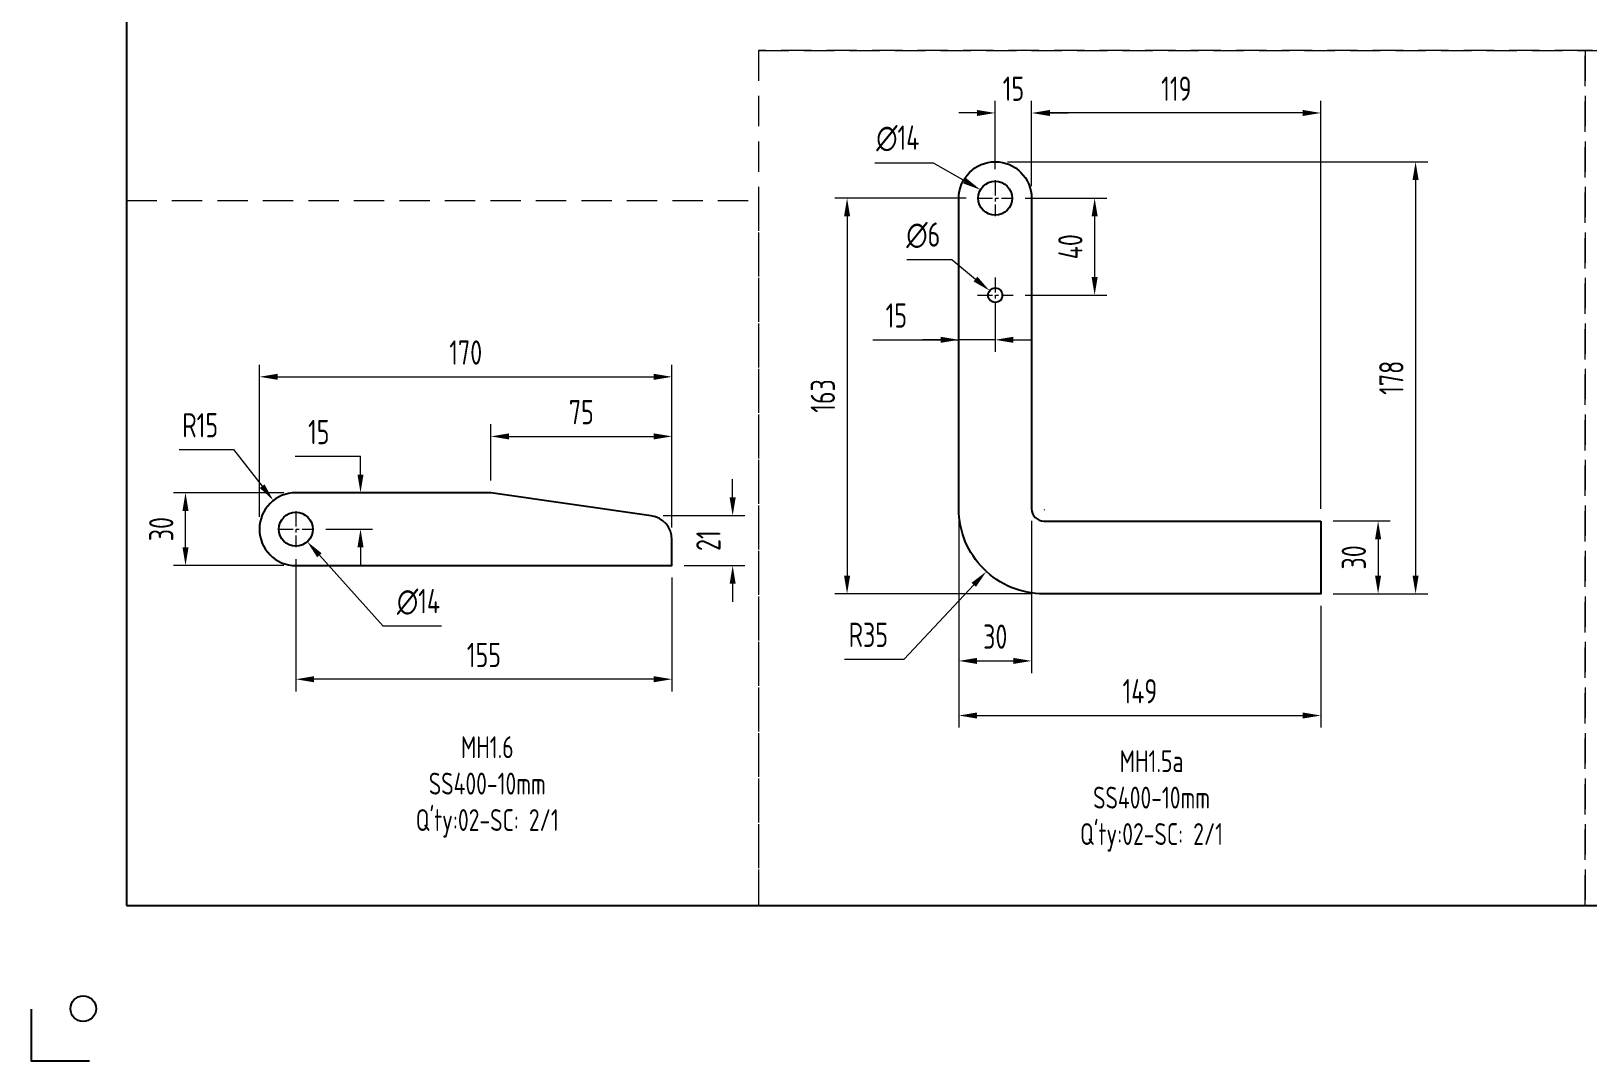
# Model space of a CAD drawing. Header units: millimetres. Extents: x -46397 to 283259, y -8690 to 23983.
# Drawn here: x 173328 to 174611, y -1920 to -1071 of the extents above; entities that cross this region are included whole.
import ezdxf

# ---------------------------------------------------------------- set-up
doc = ezdxf.new("R2010")
doc.units = ezdxf.units.MM
doc.linetypes.add('CENTER', pattern=[2, 1.25, -0.25, 0.25, -0.25])
doc.linetypes.add('HIDDEN', pattern=[0.375, 0.25, -0.125])
doc.layers.get('Defpoints').update_dxf_attribs({"lineweight": 0})
doc.layers.add('DIM', color=8, linetype='Continuous')
for name, color, linetype, lineweight in [('Dtext', 255, 'Continuous', 20), ('DUONGCHINH', 7, 'Continuous', 25), ('mDƯỜNG KHUẤT', 251, 'HIDDEN', 5), ('mDƯỜNG TÂM', 8, 'CENTER', 0)]:
    doc.layers.add(name, color=color, linetype=linetype, lineweight=lineweight)
doc.styles.add('Chu va so', font='arial.ttf')
doc.styles.add('GHI CHÚ 1', font='isocp_IV25.ttf', dxfattribs={"width": 0.8})
doc.styles.add('TCVN', font='arial.ttf')
doc.dimstyles.new('1-30SCALE', dxfattribs={"dimtxt": 75, "dimasz": 75, "dimexe": 37.5, "dimexo": 30, "dimgap": 30, "dimtad": 1, "dimtoh": 1, "dimdec": 0, "dimdsep": 46, "dimtxsty": 'GHI CHÚ 1', "dimcen": 0.09, "dimclrd": 256, "dimclre": 256, "dimclrt": 2, "dimadec": 0, "dimazin": 0, "dimtfac": 1, "dimtdec": 0, "dimtofl": 0, "dimtmove": 0, "dimatfit": 3, "dimfxl": 1, "dimlwd": 0, "dimlwe": 0, "dimarcsym": 0})
doc.dimstyles.new('1-30SCALE$4', dxfattribs={"dimtxt": 75, "dimasz": 75, "dimexe": 37.5, "dimexo": 30, "dimgap": 30, "dimtad": 1, "dimtoh": 1, "dimdec": 0, "dimdsep": 46, "dimtxsty": 'GHI CHÚ 1', "dimcen": 0.09, "dimclrd": 256, "dimclre": 256, "dimclrt": 2, "dimadec": 0, "dimazin": 0, "dimtfac": 1, "dimtdec": 0, "dimtofl": 0, "dimtmove": 0, "dimatfit": 3, "dimfxl": 1, "dimlwd": 0, "dimlwe": 0, "dimarcsym": 0})

# ---------------------------------------------------------------- blocks, each defined once
blk = doc.blocks.new('*D707')
at = {"layer": 'Defpoints', "color": 0, "transparency": 16777216}
for p in [(173455, -1451.8), (173545.9, -1451.8), (173545.9, -1511.8)]:
    blk.add_point(p, dxfattribs=at)
at = {"layer": 'DIM', "linetype": 'Continuous', "lineweight": 0, "transparency": 16777216}
for p, q in [((173535.9, -1451.8), (173445, -1451.8)), ((173455, -1496.8), (173455, -1466.8)), ((173535.9, -1511.8), (173445, -1511.8))]:
    blk.add_line(p, q, dxfattribs=at)
at = {"layer": 'DIM', "transparency": 16777216}
for points in [[(173452.5, -1466.8), (173457.5, -1466.8), (173455, -1451.8)], [(173452.5, -1496.8), (173457.5, -1496.8), (173455, -1511.8)]]:
    blk.add_solid(points, dxfattribs=at)
at = {"layer": 'DIM', "color": 2, "transparency": 16777216, "insert": (173435, -1481.8), "char_height": 20, "attachment_point": 5, "rotation": 90, "style": 'GHI CHÚ 1'}
blk.add_mtext('30', dxfattribs=at)
blk = doc.blocks.new('*D708')
at = {"layer": 'Defpoints', "color": 0, "transparency": 16777216}
for p in [(173855.9, -1356.3), (173515.9, -1481.8), (173855.9, -1490.5)]:
    blk.add_point(p, dxfattribs=at)
at = {"layer": 'DIM', "linetype": 'Continuous', "lineweight": 0, "transparency": 16777216}
for p, q in [((173515.9, -1471.8), (173515.9, -1346.3)), ((173855.9, -1480.5), (173855.9, -1346.3)), ((173530.9, -1356.3), (173840.9, -1356.3))]:
    blk.add_line(p, q, dxfattribs=at)
at = {"layer": 'DIM', "transparency": 16777216}
for points in [[(173530.9, -1353.8), (173530.9, -1358.8), (173515.9, -1356.3)], [(173840.9, -1353.8), (173840.9, -1358.8), (173855.9, -1356.3)]]:
    blk.add_solid(points, dxfattribs=at)
at = {"layer": 'DIM', "color": 2, "transparency": 16777216, "insert": (173685.9, -1336.3), "char_height": 20, "attachment_point": 5, "style": 'GHI CHÚ 1'}
blk.add_mtext('170', dxfattribs=at)
blk = doc.blocks.new('*D709')
at = {"layer": 'Defpoints', "color": 0, "transparency": 16777216}
for p in [(173855.9, -1405.4), (173706.6, -1451.8), (173855.9, -1490.5)]:
    blk.add_point(p, dxfattribs=at)
at = {"layer": 'DIM', "linetype": 'Continuous', "lineweight": 0, "transparency": 16777216}
for p, q in [((173706.6, -1441.8), (173706.6, -1395.4)), ((173855.9, -1480.5), (173855.9, -1395.4)), ((173721.6, -1405.4), (173840.9, -1405.4))]:
    blk.add_line(p, q, dxfattribs=at)
at = {"layer": 'DIM', "transparency": 16777216}
for points in [[(173721.6, -1402.9), (173721.6, -1407.9), (173706.6, -1405.4)], [(173840.9, -1402.9), (173840.9, -1407.9), (173855.9, -1405.4)]]:
    blk.add_solid(points, dxfattribs=at)
at = {"layer": 'DIM', "color": 2, "transparency": 16777216, "insert": (173781.2, -1385.4), "char_height": 20, "attachment_point": 5, "style": 'GHI CHÚ 1'}
blk.add_mtext('75', dxfattribs=at)
blk = doc.blocks.new('*D710')
at = {"layer": 'Defpoints', "color": 0, "transparency": 16777216}
for p in [(173545.9, -1496.6), (173855.9, -1511.8), (173545.9, -1605.5)]:
    blk.add_point(p, dxfattribs=at)
at = {"layer": 'DIM', "linetype": 'Continuous', "lineweight": 0, "transparency": 16777216}
for p, q in [((173545.9, -1506.6), (173545.9, -1615.5)), ((173855.9, -1521.8), (173855.9, -1615.5)), ((173840.9, -1605.5), (173560.9, -1605.5))]:
    blk.add_line(p, q, dxfattribs=at)
at = {"layer": 'DIM', "transparency": 16777216}
for points in [[(173560.9, -1603), (173560.9, -1608), (173545.9, -1605.5)], [(173840.9, -1603), (173840.9, -1608), (173855.9, -1605.5)]]:
    blk.add_solid(points, dxfattribs=at)
at = {"layer": 'DIM', "color": 2, "transparency": 16777216, "insert": (173700.9, -1585.5), "char_height": 20, "attachment_point": 5, "style": 'GHI CHÚ 1'}
blk.add_mtext('155', dxfattribs=at)
blk = doc.blocks.new('*D711')
at = {"layer": 'Defpoints', "color": 0, "transparency": 16777216}
for p in [(173545.9, -1451.8), (173599.2, -1451.8), (173560.6, -1481.8)]:
    blk.add_point(p, dxfattribs=at)
at = {"layer": 'DIM', "linetype": 'Continuous', "lineweight": 0, "transparency": 16777216}
for p, q in [((173545.4, -1421.8), (173599.2, -1421.8)), ((173599.2, -1436.8), (173599.2, -1421.8)), ((173555.9, -1451.8), (173609.2, -1451.8)), ((173570.6, -1481.8), (173609.2, -1481.8)), ((173599.2, -1496.8), (173599.2, -1511.8))]:
    blk.add_line(p, q, dxfattribs=at)
at = {"layer": 'DIM', "transparency": 16777216}
for points in [[(173596.7, -1436.8), (173601.7, -1436.8), (173599.2, -1451.8)], [(173596.7, -1496.8), (173601.7, -1496.8), (173599.2, -1481.8)]]:
    blk.add_solid(points, dxfattribs=at)
at = {"layer": 'DIM', "color": 2, "transparency": 16777216, "insert": (173564.8, -1401.8), "char_height": 20, "attachment_point": 5, "style": 'GHI CHÚ 1'}
blk.add_mtext('15', dxfattribs=at)
blk = doc.blocks.new('*D712')
at = {"layer": 'Defpoints', "color": 0, "transparency": 16777216}
for p in [(173838.7, -1470.7), (173855.9, -1511.8), (173905.9, -1511.8)]:
    blk.add_point(p, dxfattribs=at)
at = {"layer": 'DIM', "linetype": 'Continuous', "lineweight": 0, "transparency": 16777216}
for p, q in [((173905.9, -1455.7), (173905.9, -1440.7)), ((173848.7, -1470.7), (173915.9, -1470.7)), ((173865.9, -1511.8), (173915.9, -1511.8)), ((173905.9, -1526.8), (173905.9, -1541.8))]:
    blk.add_line(p, q, dxfattribs=at)
at = {"layer": 'DIM', "transparency": 16777216}
for points in [[(173903.4, -1455.7), (173908.4, -1455.7), (173905.9, -1470.7)], [(173903.4, -1526.8), (173908.4, -1526.8), (173905.9, -1511.8)]]:
    blk.add_solid(points, dxfattribs=at)
at = {"layer": 'DIM', "color": 2, "transparency": 16777216, "insert": (173885.9, -1491.3), "char_height": 20, "attachment_point": 5, "rotation": 90, "style": 'GHI CHÚ 1'}
blk.add_mtext('21', dxfattribs=at)
blk = doc.blocks.new('*D713')
at = {"layer": 'Defpoints', "color": 0, "transparency": 16777216}
for p in [(173527.4, -1458.2), (173545.9, -1481.8)]:
    blk.add_point(p, dxfattribs=at)
at = {"layer": 'DIM', "linetype": 'Continuous', "lineweight": 0, "transparency": 16777216}
for p, q in [((173449.7, -1416.2), (173494.5, -1416.2)), ((173494.5, -1416.2), (173518.2, -1446.4))]:
    blk.add_line(p, q, dxfattribs=at)
at = {"layer": 'DIM', "lineweight": 0, "transparency": 16777216}
for p, q in [((173545.8, -1481.8), (173546, -1481.8)), ((173545.9, -1481.9), (173545.9, -1481.8))]:
    blk.add_line(p, q, dxfattribs=at)
at = {"layer": 'DIM', "transparency": 16777216}
blk.add_solid([(173520.1, -1444.9), (173516.2, -1447.9), (173527.4, -1458.2)], dxfattribs=at)
at = {"layer": 'DIM', "color": 2, "transparency": 16777216, "insert": (173467.1, -1396.2), "char_height": 20, "attachment_point": 5, "style": 'GHI CHÚ 1'}
blk.add_mtext('R15', dxfattribs=at)
blk = doc.blocks.new('*D714')
at = {"layer": 'Defpoints', "color": 0, "transparency": 16777216}
for p in [(173536.5, -1471.5), (173555.3, -1492.2)]:
    blk.add_point(p, dxfattribs=at)
at = {"layer": 'DIM', "lineweight": 0, "transparency": 16777216}
for p, q in [((173545.8, -1481.8), (173546, -1481.8)), ((173545.9, -1481.9), (173545.9, -1481.8))]:
    blk.add_line(p, q, dxfattribs=at)
at = {"layer": 'DIM', "linetype": 'Continuous', "lineweight": 0, "transparency": 16777216}
for p, q in [((173618, -1561.8), (173565.3, -1503.4)), ((173666, -1561.8), (173618, -1561.8))]:
    blk.add_line(p, q, dxfattribs=at)
at = {"layer": 'DIM', "transparency": 16777216}
blk.add_solid([(173567.2, -1501.7), (173563.5, -1505), (173555.3, -1492.2)], dxfattribs=at)
at = {"layer": 'DIM', "color": 2, "transparency": 16777216, "insert": (173647, -1541.8), "char_height": 20, "attachment_point": 5, "style": 'GHI CHÚ 1'}
blk.add_mtext('∅14', dxfattribs=at)
blk = doc.blocks.new('*D718')
at = {"layer": 'Defpoints', "color": 0, "transparency": 16777216}
for p in [(174122.3, -1179.1), (174390.7, -1535.1), (174468.7, -1535.1)]:
    blk.add_point(p, dxfattribs=at)
at = {"layer": 'DIM', "linetype": 'Continuous', "lineweight": 0, "transparency": 16777216}
for p, q in [((174132.3, -1179.1), (174478.7, -1179.1)), ((174468.7, -1194.1), (174468.7, -1520.1)), ((174400.7, -1535.1), (174478.7, -1535.1))]:
    blk.add_line(p, q, dxfattribs=at)
at = {"layer": 'DIM', "transparency": 16777216}
for points in [[(174466.2, -1194.1), (174471.2, -1194.1), (174468.7, -1179.1)], [(174466.2, -1520.1), (174471.2, -1520.1), (174468.7, -1535.1)]]:
    blk.add_solid(points, dxfattribs=at)
at = {"layer": 'DIM', "color": 2, "transparency": 16777216, "insert": (174448.7, -1357.1), "char_height": 20, "attachment_point": 5, "rotation": 90, "style": 'GHI CHÚ 1'}
blk.add_mtext('178', dxfattribs=at)
blk = doc.blocks.new('*D719')
at = {"layer": 'Defpoints', "color": 0, "transparency": 16777216}
for p in [(174390.7, -1475.1), (174390.7, -1535.1), (174437.8, -1535.1)]:
    blk.add_point(p, dxfattribs=at)
at = {"layer": 'DIM', "linetype": 'Continuous', "lineweight": 0, "transparency": 16777216}
for p, q in [((174400.7, -1475.1), (174447.8, -1475.1)), ((174437.8, -1490.1), (174437.8, -1520.1)), ((174400.7, -1535.1), (174447.8, -1535.1))]:
    blk.add_line(p, q, dxfattribs=at)
at = {"layer": 'DIM', "transparency": 16777216}
for points in [[(174435.3, -1490.1), (174440.3, -1490.1), (174437.8, -1475.1)], [(174435.3, -1520.1), (174440.3, -1520.1), (174437.8, -1535.1)]]:
    blk.add_solid(points, dxfattribs=at)
at = {"layer": 'DIM', "color": 2, "transparency": 16777216, "insert": (174417.8, -1505.1), "char_height": 20, "attachment_point": 5, "rotation": 90, "style": 'GHI CHÚ 1'}
blk.add_mtext('30', dxfattribs=at)
blk = doc.blocks.new('*D720')
at = {"layer": 'Defpoints', "color": 0, "transparency": 16777216}
for p in [(174108.3, -1209.1), (174000.2, -1535.1), (174162.3, -1535.1)]:
    blk.add_point(p, dxfattribs=at)
at = {"layer": 'DIM', "linetype": 'Continuous', "lineweight": 0, "transparency": 16777216}
for p, q in [((174098.3, -1209.1), (173990.2, -1209.1)), ((174000.2, -1224.1), (174000.2, -1520.1)), ((174152.3, -1535.1), (173990.2, -1535.1))]:
    blk.add_line(p, q, dxfattribs=at)
at = {"layer": 'DIM', "transparency": 16777216}
for points in [[(173997.7, -1224.1), (174002.7, -1224.1), (174000.2, -1209.1)], [(173997.7, -1520.1), (174002.7, -1520.1), (174000.2, -1535.1)]]:
    blk.add_solid(points, dxfattribs=at)
at = {"layer": 'DIM', "color": 2, "transparency": 16777216, "insert": (173980.2, -1372.1), "char_height": 20, "attachment_point": 5, "rotation": 90, "style": 'GHI CHÚ 1'}
blk.add_mtext('163', dxfattribs=at)
blk = doc.blocks.new('*D721')
at = {"layer": 'Defpoints', "color": 0, "transparency": 16777216}
for p in [(174152.3, -1138.9), (174152.3, -1209.1), (174390.7, -1475.1)]:
    blk.add_point(p, dxfattribs=at)
at = {"layer": 'DIM', "linetype": 'Continuous', "lineweight": 0, "transparency": 16777216}
for p, q in [((174152.3, -1199.1), (174152.3, -1128.9)), ((174375.7, -1138.9), (174167.3, -1138.9)), ((174390.7, -1465.1), (174390.7, -1128.9))]:
    blk.add_line(p, q, dxfattribs=at)
at = {"layer": 'DIM', "transparency": 16777216}
for points in [[(174167.3, -1136.4), (174167.3, -1141.4), (174152.3, -1138.9)], [(174375.7, -1136.4), (174375.7, -1141.4), (174390.7, -1138.9)]]:
    blk.add_solid(points, dxfattribs=at)
at = {"layer": 'DIM', "color": 2, "transparency": 16777216, "insert": (174271.5, -1118.9), "char_height": 20, "attachment_point": 5, "style": 'GHI CHÚ 1'}
blk.add_mtext('119', dxfattribs=at)
blk = doc.blocks.new('*D722')
at = {"layer": 'Defpoints', "color": 0, "transparency": 16777216}
for p in [(174152.3, -1138.9), (174122.3, -1195.1), (174152.3, -1209.1)]:
    blk.add_point(p, dxfattribs=at)
at = {"layer": 'DIM', "linetype": 'Continuous', "lineweight": 0, "transparency": 16777216}
for p, q in [((174107.3, -1138.9), (174092.3, -1138.9)), ((174122.3, -1185.1), (174122.3, -1128.9)), ((174152.3, -1199.1), (174152.3, -1128.9)), ((174167.3, -1138.9), (174182.3, -1138.9))]:
    blk.add_line(p, q, dxfattribs=at)
at = {"layer": 'DIM', "transparency": 16777216}
for points in [[(174107.3, -1136.4), (174107.3, -1141.4), (174122.3, -1138.9)], [(174167.3, -1136.4), (174167.3, -1141.4), (174152.3, -1138.9)]]:
    blk.add_solid(points, dxfattribs=at)
at = {"layer": 'DIM', "color": 2, "transparency": 16777216, "insert": (174137.3, -1118.9), "char_height": 20, "attachment_point": 5, "style": 'GHI CHÚ 1'}
blk.add_mtext('15', dxfattribs=at)
blk = doc.blocks.new('*D723')
at = {"layer": 'Defpoints', "color": 0, "transparency": 16777216}
for p in [(174137, -1209.1), (174137, -1289.1), (174204.2, -1289.1)]:
    blk.add_point(p, dxfattribs=at)
at = {"layer": 'DIM', "linetype": 'Continuous', "lineweight": 0, "transparency": 16777216}
for p, q in [((174147, -1209.1), (174214.2, -1209.1)), ((174204.2, -1224.1), (174204.2, -1274.1)), ((174147, -1289.1), (174214.2, -1289.1))]:
    blk.add_line(p, q, dxfattribs=at)
at = {"layer": 'DIM', "transparency": 16777216}
for points in [[(174201.7, -1224.1), (174206.7, -1224.1), (174204.2, -1209.1)], [(174201.7, -1274.1), (174206.7, -1274.1), (174204.2, -1289.1)]]:
    blk.add_solid(points, dxfattribs=at)
at = {"layer": 'DIM', "color": 2, "transparency": 16777216, "insert": (174184.2, -1249.1), "char_height": 20, "attachment_point": 5, "rotation": 90, "style": 'GHI CHÚ 1'}
blk.add_mtext('40', dxfattribs=at)
blk = doc.blocks.new('*D724')
at = {"layer": 'Defpoints', "color": 0, "transparency": 16777216}
for p in [(174092.3, -1465.1), (174152.3, -1465.1), (174152.3, -1590.4)]:
    blk.add_point(p, dxfattribs=at)
at = {"layer": 'DIM', "linetype": 'Continuous', "lineweight": 0, "transparency": 16777216}
for p, q in [((174092.3, -1475.1), (174092.3, -1600.4)), ((174152.3, -1475.1), (174152.3, -1600.4)), ((174107.3, -1590.4), (174137.3, -1590.4))]:
    blk.add_line(p, q, dxfattribs=at)
at = {"layer": 'DIM', "transparency": 16777216}
for points in [[(174107.3, -1587.9), (174107.3, -1592.9), (174092.3, -1590.4)], [(174137.3, -1587.9), (174137.3, -1592.9), (174152.3, -1590.4)]]:
    blk.add_solid(points, dxfattribs=at)
at = {"layer": 'DIM', "color": 2, "transparency": 16777216, "insert": (174122.3, -1570.4), "char_height": 20, "attachment_point": 5, "style": 'GHI CHÚ 1'}
blk.add_mtext('30', dxfattribs=at)
blk = doc.blocks.new('*D725')
at = {"layer": 'Defpoints', "color": 0, "transparency": 16777216}
for p in [(174117.6, -1285.3), (174126.9, -1292.9)]:
    blk.add_point(p, dxfattribs=at)
at = {"layer": 'DIM', "linetype": 'Continuous', "lineweight": 0, "transparency": 16777216}
for p, q in [((174049.5, -1259.7), (174086.5, -1259.7)), ((174086.5, -1259.7), (174106, -1275.8))]:
    blk.add_line(p, q, dxfattribs=at)
at = {"layer": 'DIM', "lineweight": 0, "transparency": 16777216}
for p, q in [((174122.2, -1289.1), (174122.3, -1289.1)), ((174122.3, -1289.2), (174122.3, -1289))]:
    blk.add_line(p, q, dxfattribs=at)
at = {"layer": 'DIM', "transparency": 16777216}
blk.add_solid([(174107.6, -1273.8), (174104.4, -1277.7), (174117.6, -1285.3)], dxfattribs=at)
at = {"layer": 'DIM', "color": 2, "transparency": 16777216, "insert": (174063, -1239.7), "char_height": 20, "attachment_point": 5, "style": 'GHI CHÚ 1'}
blk.add_mtext('∅6', dxfattribs=at)
blk = doc.blocks.new('*D726')
at = {"layer": 'Defpoints', "color": 0, "transparency": 16777216}
for p in [(174092.3, -1289.1), (174122.3, -1289.1), (174092.3, -1325.8)]:
    blk.add_point(p, dxfattribs=at)
at = {"layer": 'DIM', "linetype": 'Continuous', "lineweight": 0, "transparency": 16777216}
for p, q in [((174092.3, -1299.1), (174092.3, -1335.8)), ((174122.3, -1299.1), (174122.3, -1335.8)), ((174021.4, -1325.8), (174092.3, -1325.8)), ((174077.3, -1325.8), (174062.3, -1325.8)), ((174122.3, -1325.8), (174092.3, -1325.8)), ((174137.3, -1325.8), (174152.3, -1325.8))]:
    blk.add_line(p, q, dxfattribs=at)
at = {"layer": 'DIM', "transparency": 16777216}
for points in [[(174077.3, -1323.3), (174077.3, -1328.3), (174092.3, -1325.8)], [(174137.3, -1323.3), (174137.3, -1328.3), (174122.3, -1325.8)]]:
    blk.add_solid(points, dxfattribs=at)
at = {"layer": 'DIM', "color": 2, "transparency": 16777216, "insert": (174040.8, -1305.8), "char_height": 20, "attachment_point": 5, "style": 'GHI CHÚ 1'}
blk.add_mtext('15', dxfattribs=at)
blk = doc.blocks.new('*D727')
at = {"layer": 'Defpoints', "color": 0, "transparency": 16777216}
for p in [(174092.3, -1465.1), (174390.7, -1535.1), (174390.7, -1635.4)]:
    blk.add_point(p, dxfattribs=at)
at = {"layer": 'DIM', "linetype": 'Continuous', "lineweight": 0, "transparency": 16777216}
for p, q in [((174092.3, -1475.1), (174092.3, -1645.4)), ((174390.7, -1545.1), (174390.7, -1645.4)), ((174107.3, -1635.4), (174375.7, -1635.4))]:
    blk.add_line(p, q, dxfattribs=at)
at = {"layer": 'DIM', "transparency": 16777216}
for points in [[(174107.3, -1632.9), (174107.3, -1637.9), (174092.3, -1635.4)], [(174375.7, -1632.9), (174375.7, -1637.9), (174390.7, -1635.4)]]:
    blk.add_solid(points, dxfattribs=at)
at = {"layer": 'DIM', "color": 2, "transparency": 16777216, "insert": (174241.5, -1615.4), "char_height": 20, "attachment_point": 5, "style": 'GHI CHÚ 1'}
blk.add_mtext('149', dxfattribs=at)
blk = doc.blocks.new('*D728')
at = {"layer": 'Defpoints', "color": 0, "transparency": 16777216}
for p in [(174162.8, -1465.8), (174114.9, -1516.8)]:
    blk.add_point(p, dxfattribs=at)
at = {"layer": 'DIM', "lineweight": 0, "transparency": 16777216}
for p, q in [((174162.7, -1465.8), (174162.9, -1465.8)), ((174162.8, -1465.9), (174162.8, -1465.7))]:
    blk.add_line(p, q, dxfattribs=at)
at = {"layer": 'DIM', "linetype": 'Continuous', "lineweight": 0, "transparency": 16777216}
for p, q in [((174047.1, -1588.9), (174104.6, -1527.7)), ((173998.2, -1588.9), (174047.1, -1588.9))]:
    blk.add_line(p, q, dxfattribs=at)
at = {"layer": 'DIM', "transparency": 16777216}
blk.add_solid([(174102.8, -1526), (174106.4, -1529.4), (174114.9, -1516.8)], dxfattribs=at)
at = {"layer": 'DIM', "color": 2, "transparency": 16777216, "insert": (174017.7, -1568.9), "char_height": 20, "attachment_point": 5, "style": 'GHI CHÚ 1'}
blk.add_mtext('R35', dxfattribs=at)
blk = doc.blocks.new('*D729')
at = {"layer": 'Defpoints', "color": 0, "transparency": 16777216}
for p in [(174110.1, -1202.2), (174134.4, -1216)]:
    blk.add_point(p, dxfattribs=at)
at = {"layer": 'DIM', "linetype": 'Continuous', "lineweight": 0, "transparency": 16777216}
for p, q in [((174023, -1179.9), (174071, -1179.9)), ((174071, -1179.9), (174097.1, -1194.7))]:
    blk.add_line(p, q, dxfattribs=at)
at = {"layer": 'DIM', "lineweight": 0, "transparency": 16777216}
for p, q in [((174122.2, -1209.1), (174122.3, -1209.1)), ((174122.3, -1209.2), (174122.3, -1209))]:
    blk.add_line(p, q, dxfattribs=at)
at = {"layer": 'DIM', "transparency": 16777216}
blk.add_solid([(174098.3, -1192.6), (174095.8, -1196.9), (174110.1, -1202.2)], dxfattribs=at)
at = {"layer": 'DIM', "color": 2, "transparency": 16777216, "insert": (174042, -1159.9), "char_height": 20, "attachment_point": 5, "style": 'GHI CHÚ 1'}
blk.add_mtext('∅14', dxfattribs=at)
blk = doc.blocks.new('*U1842')
at = {"lineweight": 25}
for points in [[(0, 0), (3838.6, 0), (3838.6, 2514.5), (0, 2514.5)], [(0, 0), (2902.4, 0), (2902.4, 2514.5), (0, 2514.5)]]:
    blk.add_lwpolyline(points, close=True, dxfattribs=at)
at = {"lineweight": 25, "elevation": -0.1}
blk.add_lwpolyline([(-86.4, -94), (-86.4, -140.9), (-33.6, -140.9)], dxfattribs=at)
at = {"lineweight": 25}
blk.add_circle((-39.2, -93.6, -0.1), 11.6, dxfattribs=at)
at = {"layer": 'Dtext', "ltscale": 0.1}
for tag, p, height, style in [('REV_3', (2927.1, 944.5), 16.7, 'TCVN'), ('FOR_APPROVAL3', (3094.3, 943.3, -0.2), 20.1, 'TCVN'), ('REV_2', (2927.1, 882), 16.7, 'TCVN'), ('FOR_APPROVAL2', (3094.3, 880.9, -0.2), 20.1, 'TCVN'), ('REV_1', (2927.1, 819.6), 16.7, 'TCVN'), ('FOR_APPROVAL1', (3094.3, 818.4, -0.1), 20.1, 'TCVN'), ('REV_0', (2927.1, 757.2), 16.7, 'TCVN'), ('NGUOI_VE', (3272.4, 756.3, -0.1), 20.1, 'TCVN'), ('NGUOI_KIEM_2', (3449.7, 756.3, -0.2), 20.1, 'TCVN'), ('NGUOI_DUYET', (3663.9, 756.3, -0.2), 20.1, 'TCVN'), ('1.1_A4', (3674.6, 38.1, -0.2), 20.1, 'Chu va so'), ('A4_A4', (3741.4, 38.1, -0.2), 20.1, 'Chu va so'), ('REV.', (3796.4, 38.1, -0.2), 20.1, 'Chu va so')]:
    blk.add_attdef(tag, p, '', height=height, dxfattribs=dict(at, style=style))
for tag, p, height, style, width in [('NGAY_REV03', (2969.5, 943.3, -0.2), 17.4, 'TCVN', 0.95), ('NGAY_REV02', (2969.5, 880.9, -0.2), 17.4, 'TCVN', 0.95), ('NGAY_REV01', (2969.5, 818.4, -0.2), 17.4, 'TCVN', 0.95), ('NGAY_REV0', (2969.5, 756, -0.2), 17.4, 'TCVN', 0.95), ('DWD.NO', (2967.9, 16.3, -0.2), 26.7, 'Chu va so', 0.85)]:
    blk.add_attdef(tag, p, '', height=height, dxfattribs=dict(at, style=style, width=width))
at = {"layer": 'Dtext', "lineweight": 25, "ltscale": 0.1, "style": 'Chu va so'}
for tag, p, height in [('PROJECT_CODE', (3161.3, 314.3), 40.1), ('TITLE1', (2987.5, 239.7, -0.2), 26.7), ('TITLE2', (2987.5, 176.8, -0.2), 26.7), ('TITLE3', (2987.5, 114.4, -0.2), 26.7)]:
    blk.add_attdef(tag, p, '', height=height, dxfattribs=at)

msp = doc.modelspace()

# ---------------------------------------------------------------- linework, layer by layer
at = {"layer": 'DUONGCHINH'}
for points, elevation in [([(174390.72, -1475.11), (174390.72, -1535.11), (174162.25, -1535.11, -0.4142136), (174092.25, -1465.11), (174092.25, -1209.11, -1), (174152.25, -1209.11), (174152.25, -1465.11, 0.4142136), (174162.25, -1475.11)], 0.02), ([(173706.58, -1451.84), (173545.87, -1451.84, 1), (173545.87, -1511.84), (173855.87, -1511.84), (173855.87, -1490.52, 0.3732378), (173838.7, -1470.72)], 1.42)]:
    msp.add_lwpolyline(points, format="xyb", close=True, dxfattribs=dict(at, elevation=elevation))
for centre, radius in [((174122.25, -1209.11, 0.02), 14), ((174122.25, -1289.11, 0.02), 6), ((173545.87, -1481.84, 1.42), 14)]:
    msp.add_circle(centre, radius, dxfattribs=at)
at = {"layer": 'mDƯỜNG KHUẤT', "ltscale": 100}
msp.add_line((173927.18, -1087.3), (175289.48, -1087.3), dxfattribs=at)
for points in [[(173927.18, -1791.94), (174608.33, -1791.94), (174608.33, -1087.3), (173927.18, -1087.3)], [(174608.33, -1791.94), (175289.48, -1791.94), (175289.48, -1087.3), (174608.33, -1087.3)], [(173406.31, -1211.04), (173927.18, -1211.04), (173927.18, -1791.94), (173406.31, -1791.94)]]:
    msp.add_lwpolyline(points, close=True, dxfattribs=at)
at = {"layer": 'mDƯỜNG TÂM', "ltscale": 10}
for p, q in [((174122.25, -1194.39, 0.02), (174122.25, -1223.82, 0.02)), ((174107.54, -1209.11, 0.02), (174136.97, -1209.11, 0.02)), ((174122.25, -1274.39, 0.02), (174122.25, -1303.82, 0.02)), ((174107.54, -1289.11, 0.02), (174136.97, -1289.11, 0.02)), ((173545.87, -1467.13, 1.42), (173545.87, -1496.56, 1.42)), ((173531.16, -1481.84, 1.42), (173560.59, -1481.84, 1.42))]:
    msp.add_line(p, q, dxfattribs=at)

# ---------------------------------------------------------------- texts
at = {"color": 3, "char_height": 18, "attachment_point": 1, "style": 'GHI CHÚ 1'}
for s, width, heights, insert in [("\\A1;\\pxqc;{\\Fisocp|c0;MH1.6\\P\\C7;SS400\\C0;-10mm\\PQ'ty:02-SC: 2/1}", 365.0319, [126.08], (173521.16, -1652.51, 2.74)), ("\\A1;\\pxqc;{\\Fisocp|c0;MH1.5a\\P\\C7;SS400\\C0;-10mm\\PQ'ty:02-SC: 2/1}", 381.5545, [149.04], (174060.35, -1664.04, -0.03))]:
    msp.add_mtext_dynamic_manual_height_columns(s, width=width, gutter_width=3.34, heights=heights, dxfattribs=dict(at, insert=insert))

# ---------------------------------------------------------------- dimensions: what is measured, and where the dimension line sits
at = {"layer": 'DIM'}
for base, p1, p2, picture, middle in [((174152.25, -1138.94, 0.02), (174122.25, -1195.11, 0.02), (174152.25, -1209.11, 0.02), '*D722', (174137.25, -1138.94, 0.02)), ((174092.25, -1325.83, 0.02), (174122.25, -1289.11, 0.02), (174092.25, -1289.11, 0.02), '*D726', (174040.84, -1325.83, 0.02)), ((174152.25, -1590.4, 0.02), (174092.25, -1465.11, 0.02), (174152.25, -1465.11, 0.02), '*D724', (174122.25, -1590.4, 0.02))]:
    dim = msp.add_linear_dim(base=base, p1=p1, p2=p2, dimstyle='1-30SCALE', override={"dimtxt": 20, "dimasz": 15, "dimexe": 10, "dimexo": 10, "dimgap": 10, "dimlfac": 0.5, "dimtmove": 1}, dxfattribs=at)
    dim.commit()
    dim.dimension.update_dxf_attribs({"geometry": picture, "text_midpoint": middle, "dimtype": 160})
for base, p1, p2, picture, middle in [((174152.25, -1138.94, 0.02), (174390.72, -1475.11, 0.02), (174152.25, -1209.11, 0.02), '*D721', (174271.49, -1118.94, 0.02)), ((173855.87, -1356.3, 1.42), (173515.87, -1481.84, 1.42), (173855.87, -1490.52, 1.42), '*D708', (173685.87, -1336.3, 1.42)), ((173855.87, -1405.45, 1.42), (173706.58, -1451.84, 1.42), (173855.87, -1490.52, 1.42), '*D709', (173781.23, -1385.45, 1.42)), ((174390.72, -1635.44, 0.02), (174092.25, -1465.11, 0.02), (174390.72, -1535.11, 0.02), '*D727', (174241.49, -1615.44, 0.02)), ((173545.87, -1605.49, 1.42), (173855.87, -1511.84, 1.42), (173545.87, -1496.56, 1.42), '*D710', (173700.87, -1585.49, 1.42))]:
    dim = msp.add_linear_dim(base=base, p1=p1, p2=p2, dimstyle='1-30SCALE', override={"dimtxt": 20, "dimasz": 15, "dimexe": 10, "dimexo": 10, "dimgap": 10, "dimlfac": 0.5, "dimtmove": 1}, dxfattribs=at)
    dim.commit()
    dim.dimension.update_dxf_attribs({"geometry": picture, "text_midpoint": middle})
for p1, p2, picture, middle in [((174134.42, -1216.04, 0.02), (174110.09, -1202.17, 0.02), '*D729', (174071.05, -1179.91, 0.02)), ((174126.89, -1292.91, 0.02), (174117.62, -1285.3, 0.02), '*D725', (174086.48, -1259.74, 0.02)), ((173536.49, -1471.46, 1.42), (173555.26, -1492.23, 1.42), '*D714', (173618.05, -1561.75, 1.42))]:
    dim = msp.add_diameter_dim_2p(p1=p1, p2=p2, dimstyle='1-30SCALE', override={"dimtxt": 20, "dimasz": 15, "dimexe": 10, "dimexo": 10, "dimgap": 10, "dimlfac": 0.5, "dimtmove": 1}, dxfattribs=at)
    dim.commit()
    dim.dimension.update_dxf_attribs({"geometry": picture, "text_midpoint": middle, "dimtype": 163})
for base, p1, p2, picture, middle in [((174468.75, -1535.11, 0.02), (174122.25, -1179.11, 0.02), (174390.72, -1535.11, 0.02), '*D718', (174448.75, -1357.11, 0.02)), ((174000.17, -1535.11, 0.02), (174108.25, -1209.11, 0.02), (174162.25, -1535.11, 0.02), '*D720', (173980.17, -1372.11, 0.02)), ((173455.03, -1451.84, 1.42), (173545.87, -1511.84, 1.42), (173545.87, -1451.84, 1.42), '*D707', (173435.03, -1481.84, 1.42)), ((174437.83, -1535.11, 0.02), (174390.72, -1475.11, 0.02), (174390.72, -1535.11, 0.02), '*D719', (174417.83, -1505.11, 0.02))]:
    dim = msp.add_linear_dim(base=base, p1=p1, p2=p2, angle=90, dimstyle='1-30SCALE', override={"dimtxt": 20, "dimasz": 15, "dimexe": 10, "dimexo": 10, "dimgap": 10, "dimlfac": 0.5, "dimtmove": 1}, dxfattribs=at)
    dim.commit()
    dim.dimension.update_dxf_attribs({"geometry": picture, "text_midpoint": middle})
for base, p1, p2, picture, middle in [((174204.17, -1289.11, 0.02), (174136.97, -1209.11, 0.02), (174136.97, -1289.11, 0.02), '*D723', (174204.17, -1249.11, 0.02)), ((173599.23, -1451.84, 1.42), (173560.59, -1481.84, 1.42), (173545.87, -1451.84, 1.42), '*D711', (173599.23, -1429.34, 1.42)), ((173905.89, -1511.84, 1.42), (173838.7, -1470.72, 1.42), (173855.87, -1511.84, 1.42), '*D712', (173905.89, -1491.28, 1.42))]:
    dim = msp.add_linear_dim(base=base, p1=p1, p2=p2, angle=90, dimstyle='1-30SCALE', override={"dimtxt": 20, "dimasz": 15, "dimexe": 10, "dimexo": 10, "dimgap": 10, "dimlfac": 0.5, "dimtmove": 1}, dxfattribs=at)
    dim.commit()
    dim.dimension.update_dxf_attribs({"geometry": picture, "text_midpoint": middle, "dimtype": 160})
for center, mpoint, picture, middle in [((173545.87, -1481.84, 1.42), (173527.39, -1458.21, 1.42), '*D713', (173494.51, -1416.16, 1.42)), ((174162.8, -1465.77, 0.02), (174114.86, -1516.77, 0.02), '*D728', (174047.07, -1588.88, 0.02))]:
    dim = msp.add_radius_dim(center=center, mpoint=mpoint, dimstyle='1-30SCALE$4', override={"dimtxt": 20, "dimasz": 15, "dimexe": 10, "dimexo": 10, "dimgap": 10, "dimlfac": 0.5, "dimtmove": 1}, dxfattribs=at)
    dim.commit()
    dim.dimension.update_dxf_attribs({"geometry": picture, "text_midpoint": middle, "dimtype": 164})

# ---------------------------------------------------------------- next in the draw order: block references
at = {"xscale": 0.9084576280678549, "yscale": 0.9084576280678549, "zscale": 0.9084576280678549}
msp.add_blockref('*U1842', (173406.31, -1791.94), dxfattribs=at)

doc.saveas('drawing.dxf')
